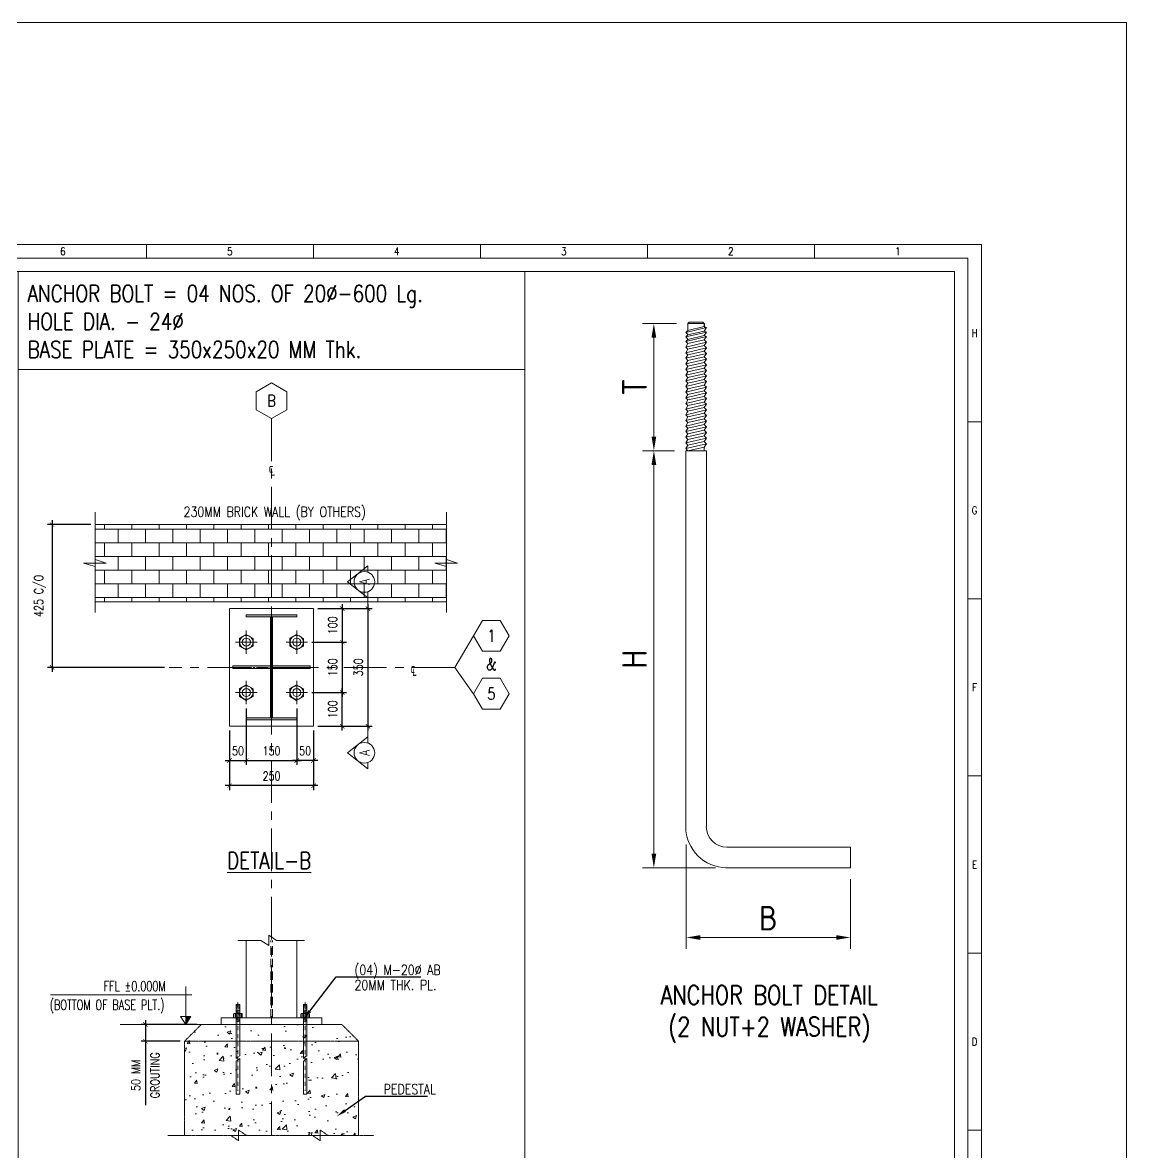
# Model space of a CAD drawing. Header units: inches. Extents: x 683042 to 921062, y -316188 to -5771.
# Drawn here: x 773559 to 776843, y -62632 to -59271 of the extents above; entities that cross this region are included whole.
import ezdxf
from ezdxf import colors
from ezdxf.entities.mleader import LeaderData, LeaderLine
from ezdxf.enums import TextEntityAlignment as Align
from ezdxf.math import Vec2, Vec3

# ---------------------------------------------------------------- set-up
doc = ezdxf.new("R2010")
doc.units = ezdxf.units.IN
doc.header["$MEASUREMENT"] = 0
for name, pattern in [('ACAD_ISO06W100', [36, 24, -3, 0, -3, 0, -3, 0, -3]), ('CENTER', [2, 1.25, -0.25, 0.25, -0.25]), ('CENTERX2', [101.6, 63.5, -12.7, 12.7, -12.7]), ('CONTINOUS', [0]), ('HIDDEN', [0.375, 0.25, -0.125])]:
    doc.linetypes.add(name, pattern=pattern)
for name, color, linetype, lineweight in [('01_SC_TEXT', 3, 'CONTINOUS', 0), ('AB', 62, 'Continuous', 0), ('BOLT', 30, 'Continuous', 0), ('HATCH.(FSH)', 250, 'Continuous', 13)]:
    doc.layers.add(name, color=color, linetype=linetype, lineweight=lineweight)
for name, color, linetype in [('3', 3, 'Continuous'), ('BG&E - DIMENSIONS', 7, 'Continuous'), ('BOLTS', 7, 'Continuous'), ('BRICK WALL-1', 8, 'Continuous'), ('CENTER LINE', 1, 'CENTERX2'), ('DETAIL-A', 41, 'Continuous'), ('TXT', 7, 'Continuous')]:
    doc.layers.add(name, color=color, linetype=linetype)
doc.styles.add('AR-ROMANS-80', font='romans.shx', dxfattribs={"width": 0.8})
doc.styles.add('ROMANS', font='romans.shx', dxfattribs={"width": 0.8})
doc.styles.get("Standard").update_dxf_attribs({"font": 'arial.ttf'})
doc.styles.add('TITLE', font='isocp.shx')
doc.dimstyles.new('Copy of DIM_MODEL', dxfattribs={"dimscale": 180, "dimtxt": 2.2, "dimasz": 1.1, "dimexe": 0.8, "dimexo": 0.8, "dimgap": 0.8, "dimtad": 1, "dimdec": 0, "dimzin": 0, "dimdsep": 46, "dimtxsty": 'TITLE', "dimcen": 1, "dimclrd": 8, "dimclre": 8, "dimclrt": 6, "dimadec": 0, "dimazin": 0, "dimtfac": 1, "dimtdec": 0, "dimtix": 1, "dimtmove": 0, "dimatfit": 0, "dimfxl": 1, "dimtolj": 1, "dimtzin": 0, "dimlwd": 5, "dimlwe": 5, "dimarcsym": 0})
doc.dimstyles.new('DET', dxfattribs={"dimscale": 13, "dimtxt": 2, "dimasz": 1, "dimexe": 1, "dimexo": 1, "dimgap": 1.2, "dimtad": 1, "dimdec": 0, "dimzin": 0, "dimdsep": 46, "dimtxsty": 'AR-ROMANS-80', "dimblk": 'ARCHTICK', "dimcen": 0.09, "dimdle": 1, "dimclrd": 6, "dimclre": 6, "dimclrt": 256, "dimadec": 0, "dimazin": 0, "dimtfac": 1, "dimtdec": 0, "dimtmove": 0, "dimatfit": 3, "dimldrblk": 'ARCHTICK', "dimfxl": 1, "dimtfill": 1, "dimtolj": 1, "dimtzin": 0, "dimlwd": -1, "dimlwe": -1, "dimarcsym": 0})

# ---------------------------------------------------------------- blocks, each defined once
blk = doc.blocks.new('A$C452708B2')
at = {"layer": 'AB', "color": 7}
for p, q in [((-231, 1712), (-231, -459)), ((231, 1712), (-231, 1712)), ((231, 1712), (231, -459)), ((231, -459), (-231, -459))]:
    blk.add_line(p, q, dxfattribs=at)
at = {"layer": 'AB'}
for p, q in [((231, 1521), (-231, 1419)), ((147, 1660), (-147, 1588)), ((-570, 0), (-570, 475)), ((-475, 570), (475, 570)), ((-380, 0), (-380, 570)), ((231, 1210), (-231, 1108)), ((231, 1056), (-231, 954)), ((231, 745), (-231, 643)), ((231, 591), (-231, 490)), ((231, 281), (-231, 179)), ((231, 127), (-231, 25)), ((147, 1349), (-147, 1277)), ((147, 884), (-147, 812)), ((147, 420), (-147, 348)), ((409, 543), (409, 0)), ((570, 475), (570, 0)), ((231, -184), (-231, -286)), ((-231, -459), (-231, -5329)), ((147, -45), (-147, -117)), ((147, -356), (-147, -428)), ((231, -459), (231, -4984)), ((-231, -5329), (-95, -5213)), ((-231, -5696), (-91, -5578)), ((-231, -5696), (-231, -10027)), ((-95, -5213), (-100, -5138)), ((-100, -5138), (-31, -5253)), ((-91, -5578), (-97, -5503)), ((-97, -5503), (-28, -5618)), ((-37, -5178), (231, -4984)), ((-31, -5253), (-37, -5178)), ((-33, -5543), (231, -5351)), ((-28, -5618), (-33, -5543)), ((231, -5351), (231, -10027)), ((-231, -10027), (231, -10027))]:
    blk.add_line(p, q, dxfattribs=at)
at = {"layer": 'AB', "color": 2, "linetype": 'CENTER', "ltscale": 3}
blk.add_line((0, -9550), (0, 2073), dxfattribs=at)
at = {"layer": 'AB'}
for centre, start, end in [((-475, 475), 90, 180), ((475, 475), 0, 90)]:
    blk.add_arc(centre, 95, start, end, dxfattribs=at)
blk = doc.blocks.new('_ArchTick')
at = {"color": 0, "linetype": 'ByBlock', "const_width": 0.15}
blk.add_lwpolyline([(-0.5, -0.5), (0.5, 0.5)], dxfattribs=at)
blk = doc.blocks.new('*D45')
at = {"color": 6, "transparency": 16777216}
for p, q in [((773924.8, -62238.1), (773924.8, -62301.1)), ((774078, -62251.1), (773911.8, -62251.1)), ((774028, -62301.1), (773911.8, -62301.1)), ((773924.8, -62301.1), (773924.8, -62490.9))]:
    blk.add_line(p, q, dxfattribs=at)
at = {"layer": 'Defpoints', "color": 0, "transparency": 16777216}
for p in [(774091, -62251.1), (773924.8, -62301.1), (774041, -62301.1)]:
    blk.add_point(p, dxfattribs=at)
at = {"color": 6, "transparency": 16777216, "xscale": 13, "yscale": 13, "zscale": 13}
for p, rotation in [((773924.8, -62251.1), 90), ((773924.8, -62301.1), 270)]:
    blk.add_blockref('_ArchTick', p, dxfattribs=dict(at, rotation=rotation))
at = {"lineweight": 5, "transparency": 16777216, "char_height": 26, "attachment_point": 5, "rotation": 90, "style": 'AR-ROMANS-80'}
for s, insert in [('\\A1;GROUTING', (773953.4, -62402.5)), ('\\A1;50 MM', (773896.2, -62402.5))]:
    blk.add_mtext(s, dxfattribs=dict(at, insert=insert))
blk = doc.blocks.new('*D38')
at = {"color": 6, "transparency": 16777216}
for p, q in [((774510.5, -61000.8), (774510.5, -61126.8)), ((774438, -61013.8), (774523.5, -61013.8)), ((774420, -61113.8), (774523.5, -61113.8))]:
    blk.add_line(p, q, dxfattribs=at)
at = {"layer": 'Defpoints', "color": 0, "transparency": 16777216}
for p in [(774425, -61013.8), (774407, -61113.8), (774510.5, -61113.8)]:
    blk.add_point(p, dxfattribs=at)
at = {"color": 6, "transparency": 16777216, "xscale": 13, "yscale": 13, "zscale": 13}
for p, rotation in [((774510.5, -61013.8), 90), ((774510.5, -61113.8), 270)]:
    blk.add_blockref('_ArchTick', p, dxfattribs=dict(at, rotation=rotation))
at = {"lineweight": 5, "transparency": 16777216, "insert": (774481.9, -61063.8), "char_height": 26, "attachment_point": 5, "rotation": 90, "style": 'AR-ROMANS-80'}
blk.add_mtext('\\A1;100', dxfattribs=at)
blk = doc.blocks.new('*D39')
at = {"color": 6, "transparency": 16777216}
for p, q in [((774510.5, -61100.8), (774510.5, -61276.8)), ((774420, -61113.8), (774523.5, -61113.8)), ((774420, -61263.8), (774523.5, -61263.8))]:
    blk.add_line(p, q, dxfattribs=at)
at = {"layer": 'Defpoints', "color": 0, "transparency": 16777216}
for p in [(774407, -61113.8), (774407, -61263.8), (774510.5, -61263.8)]:
    blk.add_point(p, dxfattribs=at)
at = {"color": 6, "transparency": 16777216, "xscale": 13, "yscale": 13, "zscale": 13}
for p, rotation in [((774510.5, -61113.8), 90), ((774510.5, -61263.8), 270)]:
    blk.add_blockref('_ArchTick', p, dxfattribs=dict(at, rotation=rotation))
at = {"lineweight": 5, "transparency": 16777216, "insert": (774481.9, -61188.8), "char_height": 26, "attachment_point": 5, "rotation": 90, "style": 'AR-ROMANS-80'}
blk.add_mtext('\\A1;150', dxfattribs=at)
blk = doc.blocks.new('*D40')
at = {"color": 6, "transparency": 16777216}
for p, q in [((774225, -61311.3), (774225, -61479)), ((774175, -61376.8), (774175, -61479)), ((774162, -61466), (774238, -61466))]:
    blk.add_line(p, q, dxfattribs=at)
at = {"layer": 'Defpoints', "color": 0, "transparency": 16777216}
for p in [(774225, -61298.3), (774175, -61363.8), (774225, -61466)]:
    blk.add_point(p, dxfattribs=at)
at = {"color": 6, "transparency": 16777216, "xscale": 13, "yscale": 13, "zscale": 13, "rotation": 180}
blk.add_blockref('_ArchTick', (774175, -61466), dxfattribs=at)
at = {"color": 6, "transparency": 16777216, "xscale": 13, "yscale": 13, "zscale": 13}
blk.add_blockref('_ArchTick', (774225, -61466), dxfattribs=at)
at = {"lineweight": 5, "transparency": 16777216, "insert": (774200, -61437.4), "char_height": 26, "attachment_point": 5, "style": 'AR-ROMANS-80'}
blk.add_mtext('\\A1;50', dxfattribs=at)
blk = doc.blocks.new('*D41')
at = {"color": 6, "transparency": 16777216}
for p, q in [((774175, -61376.8), (774175, -61553.7)), ((774425, -61376.8), (774425, -61553.7)), ((774438, -61540.7), (774162, -61540.7))]:
    blk.add_line(p, q, dxfattribs=at)
at = {"layer": 'Defpoints', "color": 0, "transparency": 16777216}
for p in [(774175, -61363.8), (774425, -61363.8), (774175, -61540.7)]:
    blk.add_point(p, dxfattribs=at)
at = {"color": 6, "transparency": 16777216, "xscale": 13, "yscale": 13, "zscale": 13, "rotation": 180}
blk.add_blockref('_ArchTick', (774175, -61540.7), dxfattribs=at)
at = {"color": 6, "transparency": 16777216, "xscale": 13, "yscale": 13, "zscale": 13}
blk.add_blockref('_ArchTick', (774425, -61540.7), dxfattribs=at)
at = {"lineweight": 5, "transparency": 16777216, "insert": (774300, -61512.1), "char_height": 26, "attachment_point": 5, "style": 'AR-ROMANS-80'}
blk.add_mtext('\\A1;250', dxfattribs=at)
blk = doc.blocks.new('*D42')
at = {"color": 6, "transparency": 16777216}
for p, q in [((774586.8, -61000.8), (774586.8, -61376.8)), ((774438, -61013.8), (774599.8, -61013.8)), ((774438, -61363.8), (774599.8, -61363.8))]:
    blk.add_line(p, q, dxfattribs=at)
at = {"layer": 'Defpoints', "color": 0, "transparency": 16777216}
for p in [(774425, -61013.8), (774425, -61363.8), (774586.8, -61363.8)]:
    blk.add_point(p, dxfattribs=at)
at = {"color": 6, "transparency": 16777216, "xscale": 13, "yscale": 13, "zscale": 13}
for p, rotation in [((774586.8, -61013.8), 90), ((774586.8, -61363.8), 270)]:
    blk.add_blockref('_ArchTick', p, dxfattribs=dict(at, rotation=rotation))
at = {"lineweight": 5, "transparency": 16777216, "insert": (774558.2, -61188.8), "char_height": 26, "attachment_point": 5, "rotation": 90, "style": 'AR-ROMANS-80'}
blk.add_mtext('\\A1;350', dxfattribs=at)
blk = doc.blocks.new('*D46')
at = {"layer": 'BG&E - DIMENSIONS', "color": 6, "transparency": 16777216}
for p, q in [((773762, -60763.8), (773633.9, -60763.8)), ((773646.9, -60750.8), (773646.9, -61201.8)), ((773982, -61188.8), (773633.9, -61188.8))]:
    blk.add_line(p, q, dxfattribs=at)
at = {"layer": 'Defpoints', "color": 0, "transparency": 16777216}
for p in [(773775, -60763.8), (773646.9, -61188.8), (773995, -61188.8)]:
    blk.add_point(p, dxfattribs=at)
at = {"layer": 'BG&E - DIMENSIONS', "color": 6, "transparency": 16777216, "xscale": 13, "yscale": 13, "zscale": 13}
for p, rotation in [((773646.9, -60763.8), 90), ((773646.9, -61188.8), 270)]:
    blk.add_blockref('_ArchTick', p, dxfattribs=dict(at, rotation=rotation))
at = {"layer": 'BG&E - DIMENSIONS', "lineweight": 5, "transparency": 16777216, "insert": (773611.5, -60976.3), "char_height": 26, "attachment_point": 5, "rotation": 90, "style": 'AR-ROMANS-80'}
blk.add_mtext('\\A1;425 C/O', dxfattribs=at)
blk = doc.blocks.new('*D43')
at = {"color": 6, "transparency": 16777216}
for p, q in [((774420, -61263.8), (774523.5, -61263.8)), ((774510.5, -61376.8), (774510.5, -61250.8)), ((774438, -61363.8), (774523.5, -61363.8))]:
    blk.add_line(p, q, dxfattribs=at)
at = {"layer": 'Defpoints', "color": 0, "transparency": 16777216}
for p in [(774407, -61263.8), (774510.5, -61263.8), (774425, -61363.8)]:
    blk.add_point(p, dxfattribs=at)
at = {"color": 6, "transparency": 16777216, "xscale": 13, "yscale": 13, "zscale": 13}
for p, rotation in [((774510.5, -61263.8), 90), ((774510.5, -61363.8), 270)]:
    blk.add_blockref('_ArchTick', p, dxfattribs=dict(at, rotation=rotation))
at = {"lineweight": 5, "transparency": 16777216, "insert": (774481.9, -61313.8), "char_height": 26, "attachment_point": 5, "rotation": 90, "style": 'AR-ROMANS-80'}
blk.add_mtext('\\A1;100', dxfattribs=at)
blk = doc.blocks.new('A$C12C407A3')
at = {"color": 3, "lineweight": 5}
blk.add_line((475, 105), (1042, 105), dxfattribs=at)
blk.add_lwpolyline([(-288, 105), (-474, 105), (0, -507), (475, 105), (288, 105)], dxfattribs=at)
blk.add_circle((0, 0), 307, dxfattribs=at)
blk = doc.blocks.new('*D44')
at = {"color": 6, "transparency": 16777216}
for p, q in [((774375, -61311.3), (774375, -61479)), ((774425, -61376.8), (774425, -61479)), ((774438, -61466), (774362, -61466))]:
    blk.add_line(p, q, dxfattribs=at)
at = {"layer": 'Defpoints', "color": 0, "transparency": 16777216}
for p in [(774375, -61298.3), (774425, -61363.8), (774375, -61466)]:
    blk.add_point(p, dxfattribs=at)
at = {"color": 6, "transparency": 16777216, "xscale": 13, "yscale": 13, "zscale": 13, "rotation": 180}
blk.add_blockref('_ArchTick', (774375, -61466), dxfattribs=at)
at = {"color": 6, "transparency": 16777216, "xscale": 13, "yscale": 13, "zscale": 13}
blk.add_blockref('_ArchTick', (774425, -61466), dxfattribs=at)
at = {"lineweight": 5, "transparency": 16777216, "insert": (774400, -61437.4), "char_height": 26, "attachment_point": 5, "style": 'AR-ROMANS-80'}
blk.add_mtext('\\A1;50', dxfattribs=at)
blk = doc.blocks.new('*D47')
at = {"color": 6, "transparency": 16777216}
for p, q in [((774225, -61311.3), (774225, -61479)), ((774375, -61311.3), (774375, -61479)), ((774212, -61466), (774388, -61466))]:
    blk.add_line(p, q, dxfattribs=at)
at = {"layer": 'Defpoints', "color": 0, "transparency": 16777216}
for p in [(774225, -61298.3), (774375, -61298.3), (774375, -61466)]:
    blk.add_point(p, dxfattribs=at)
at = {"color": 6, "transparency": 16777216, "xscale": 13, "yscale": 13, "zscale": 13, "rotation": 180}
blk.add_blockref('_ArchTick', (774225, -61466), dxfattribs=at)
at = {"color": 6, "transparency": 16777216, "xscale": 13, "yscale": 13, "zscale": 13}
blk.add_blockref('_ArchTick', (774375, -61466), dxfattribs=at)
at = {"lineweight": 5, "transparency": 16777216, "insert": (774300, -61437.4), "char_height": 26, "attachment_point": 5, "style": 'AR-ROMANS-80'}
blk.add_mtext('\\A1;150', dxfattribs=at)
blk = doc.blocks.new('A$C168B1277')
at = {"lineweight": 5}
h = blk.add_hatch(color=3, dxfattribs=at)
h.dxf.hatch_style = 1
h.paths.add_polyline_path([(50, 331.1), (200, 331.1), (200, 325.1), (50, 325.1)])
h = blk.add_hatch(color=3, dxfattribs=at)
h.dxf.hatch_style = 1
h.paths.add_polyline_path([(128, 25.1), (128, 325.1), (122, 325.1), (122, 25.1)])
h = blk.add_hatch(color=3, dxfattribs=at)
h.dxf.hatch_style = 1
h.paths.add_polyline_path([(50, 19.1), (200, 19.1), (200, 25.1), (50, 25.1)])
at = {"layer": 'DETAIL-A', "lineweight": 5}
h = blk.add_hatch(color=256, dxfattribs=at)
h.dxf.hatch_style = 1
h.paths.add_polyline_path([(122, 171.1), (10, 171.1), (10, 179.1), (122, 179.1)])
h = blk.add_hatch(color=256, dxfattribs=at)
h.dxf.hatch_style = 1
h.paths.add_polyline_path([(128, 171.1), (240, 171.1), (240, 179.1), (128, 179.1)])
at = {"linetype": 'CENTER', "lineweight": 5}
blk.add_line((125, 0), (125, 350), dxfattribs=at)
at = {"lineweight": 5}
for points in [[(10, 171.1), (122, 171.1), (122, 179.1), (10, 179.1)], [(240, 171.1), (128, 171.1), (128, 179.1), (240, 179.1)]]:
    blk.add_lwpolyline(points, close=True, dxfattribs=at)
at = {"layer": 'DETAIL-A', "linetype": 'CENTER', "lineweight": 5, "ltscale": 20}
for p, q in [((125, 350), (125, 0.1)), ((0, 175), (250, 175))]:
    blk.add_line(p, q, dxfattribs=at)
at = {"layer": 'DETAIL-A', "lineweight": 5}
for p, q in [((50, 215.5), (50, 284.5)), ((200, 215.5), (200, 284.5)), ((81.9, 250), (18.1, 250)), ((231.9, 250), (168.1, 250)), ((50, 65.5), (50, 134.5)), ((200, 65.5), (200, 134.5)), ((81.9, 100), (18.1, 100)), ((231.9, 100), (168.1, 100))]:
    blk.add_line(p, q, dxfattribs=at)
at = {"layer": 'DETAIL-A', "color": 1, "lineweight": 5}
blk.add_lwpolyline([(250, 0), (250, 350), (0, 350), (0, 0)], close=True, dxfattribs=at)
at = {"layer": 'DETAIL-A', "color": 3, "lineweight": 5}
for points in [[(50, 331.1), (200, 331.1), (200, 325.1), (50, 325.1)], [(128, 25.1), (128, 325.1), (122, 325.1), (122, 25.1)], [(50, 19.1), (200, 19.1), (200, 25.1), (50, 25.1)]]:
    blk.add_lwpolyline(points, close=True, dxfattribs=at)
at = {"layer": 'DETAIL-A', "lineweight": 5}
for points in [[(29.9, 262), (49.6, 273), (70, 260.8), (70, 238.1), (49.6, 226.7), (29.9, 238.5)], [(179.9, 262), (199.6, 273), (220, 260.8), (220, 238.1), (199.6, 226.7), (179.9, 238.5)], [(29.9, 112), (49.6, 123), (70, 110.8), (70, 88.1), (49.6, 76.7), (29.9, 88.5)], [(179.9, 112), (199.6, 123), (220, 110.8), (220, 88.1), (199.6, 76.7), (179.9, 88.5)]]:
    blk.add_lwpolyline(points, close=True, dxfattribs=at)
for centre, radius in [((50, 250), 20), ((200, 250), 20), ((50, 250), 12), ((200, 250), 12), ((50, 100), 20), ((50, 100), 12), ((200, 100), 20), ((200, 100), 12)]:
    blk.add_circle(centre, radius, dxfattribs=at)
blk = doc.blocks.new('A$C75FF52D8')
at = {"color": 251, "lineweight": 13}
for p, q in [((346.5, 416), (346.5, 420)), ((396, 416), (396, 420)), ((445.5, 416), (445.5, 420)), ((495, 416), (495, 420)), ((544.5, 416), (544.5, 420)), ((590, 367.5), (594, 367.5)), ((590, 315), (594, 315)), ((590, 262.5), (594, 262.5)), ((590, 210), (594, 210)), ((590, 157.5), (594, 157.5))]:
    blk.add_line(p, q, dxfattribs=at)
for points in [[(594, 420), (594, 0), (0, 0), (0, 420)], [(590, 416), (590, 4), (4, 4), (4, 416)], [(586, 412), (586, 8), (8, 8), (8, 412)]]:
    blk.add_lwpolyline(points, close=True, dxfattribs=at)
at = {"color": 251, "lineweight": 13, "char_height": 2.3, "attachment_point": 5, "style": 'ROMANS'}
for s, insert in [('\\A1;6', (321.75, 418)), ('\\A1;5', (371.25, 418)), ('\\A1;4', (420.75, 418)), ('\\A1;3', (470.25, 418)), ('\\A1;2', (519.75, 418)), ('\\A1;1', (569.25, 418)), ('\\A1;H', (592, 393.75)), ('\\A1;G', (592, 341.25)), ('\\A1;F', (592, 288.75)), ('\\A1;E', (592, 236.25)), ('\\A1;D', (592, 183.75))]:
    blk.add_mtext(s, dxfattribs=dict(at, insert=insert))
at = {"color": 23, "flags": 8}
for tag, p in [('REV6', (297.92, 54.53)), ('DATE6', (312.39, 54.53)), ('H6', (327.28, 54.53)), ('REV5', (297.92, 47.58)), ('DATE5', (312.39, 47.58)), ('H5', (327.28, 47.58)), ('REV4', (297.92, 40.64)), ('DATE4', (312.39, 40.64)), ('H4', (327.28, 40.64)), ('REV3', (297.92, 33.69)), ('DATE3', (312.39, 33.69)), ('H3', (327.28, 33.69)), ('REV2', (297.92, 26.75)), ('DATE2', (312.39, 26.75)), ('H2', (327.28, 26.75)), ('REV1', (297.92, 19.81)), ('DATE1', (312.39, 19.81)), ('H1', (327.28, 19.81))]:
    blk.add_attdef(tag, text='', height=2.5, dxfattribs=at).set_placement(p, align=Align.MIDDLE_CENTER)
for tag, p in [('CUSTOMER', (430.6, 53)), ('PROJECT', (430.6, 43)), ('DESIGN', (502.96, 43)), ('DRAWN', (524.15, 43)), ('CHECK', (545.34, 43)), ('APPROVED', (566.53, 43)), ('LOCATION', (430.6, 33)), ('DATE', (515.91, 33)), ('SCALE', (559.73, 33)), ('TITLE', (489.86, 23)), ('JOBNO.:', (489.86, 13)), ('DWG.NO.:', (543.31, 10.5)), ('REVISION', (560.99, 10.5)), ('SHEET', (576.22, 10.5))]:
    blk.add_attdef(tag, text='', height=2.5, dxfattribs=at).set_placement(p, align=Align.MIDDLE_LEFT)
blk = doc.blocks.new('*D7')
at = {"color": 252, "linetype": 'Continuous', "lineweight": 5, "transparency": 16777216}
for p, q in [((4093922, -57703), (4093488, -57703)), ((4093632, -59150), (4093632, -57883)), ((4093896, -59330), (4093488, -59330))]:
    blk.add_line(p, q, dxfattribs=at)
at = {"color": 252, "linetype": 'Continuous', "lineweight": -3, "transparency": 16777216}
for points in [[(4093602, -57883), (4093662, -57883), (4093632, -57703)], [(4093602, -59150), (4093662, -59150), (4093632, -59330)]]:
    blk.add_solid(points, dxfattribs=at)
at = {"layer": 'Defpoints', "color": 0, "linetype": 'Continuous', "lineweight": -3, "transparency": 16777216}
for p in [(4093632, -57703), (4094066, -57703), (4094040, -59330)]:
    blk.add_point(p, dxfattribs=at)
at = {"color": 7, "linetype": 'Continuous', "lineweight": 5, "transparency": 16777216, "insert": (4093384, -58516), "char_height": 315, "attachment_point": 5, "rotation": 90, "style": 'TITLE'}
blk.add_mtext('\\A1;T', dxfattribs=at)
blk = doc.blocks.new('*D8')
at = {"color": 252, "linetype": 'Continuous', "lineweight": 5, "transparency": 16777216}
for p, q in [((4093896, -59330), (4093488, -59330)), ((4093632, -64482), (4093632, -59510)), ((4094422, -64662), (4093488, -64662))]:
    blk.add_line(p, q, dxfattribs=at)
at = {"color": 252, "linetype": 'Continuous', "lineweight": -3, "transparency": 16777216}
for points in [[(4093602, -59510), (4093662, -59510), (4093632, -59330)], [(4093602, -64482), (4093662, -64482), (4093632, -64662)]]:
    blk.add_solid(points, dxfattribs=at)
at = {"layer": 'Defpoints', "color": 0, "linetype": 'Continuous', "lineweight": -3, "transparency": 16777216}
for p in [(4093632, -59330), (4094040, -59330), (4094566, -64662)]:
    blk.add_point(p, dxfattribs=at)
at = {"color": 7, "linetype": 'Continuous', "lineweight": 5, "transparency": 16777216, "insert": (4093384, -61996), "char_height": 315, "attachment_point": 5, "rotation": 90, "style": 'TITLE'}
blk.add_mtext('\\A1;H', dxfattribs=at)
blk = doc.blocks.new('*D9')
at = {"color": 252, "linetype": 'Continuous', "lineweight": 5, "transparency": 16777216}
for p, q in [((4094046, -64363), (4094046, -65697)), ((4096145, -64806), (4096145, -65697)), ((4094226, -65553), (4095965, -65553))]:
    blk.add_line(p, q, dxfattribs=at)
at = {"color": 252, "linetype": 'Continuous', "lineweight": -3, "transparency": 16777216}
for points in [[(4094226, -65523), (4094226, -65583), (4094046, -65553)], [(4095965, -65523), (4095965, -65583), (4096145, -65553)]]:
    blk.add_solid(points, dxfattribs=at)
at = {"layer": 'Defpoints', "color": 0, "linetype": 'Continuous', "lineweight": -3, "transparency": 16777216}
for p in [(4094046, -64219), (4096145, -64662), (4096145, -65553)]:
    blk.add_point(p, dxfattribs=at)
at = {"color": 7, "linetype": 'Continuous', "lineweight": 5, "transparency": 16777216, "insert": (4095095, -65306), "char_height": 315, "attachment_point": 5, "style": 'TITLE'}
blk.add_mtext('\\A1;B', dxfattribs=at)
blk = doc.blocks.new('A$C21D91292')
at = {"color": 7, "lineweight": 5}
for p, q in [((-363.6, -1968.2), (-1942.2, -1968.2)), ((-363.6, -2231.3), (-1954.1, -2231.3))]:
    blk.add_line(p, q, dxfattribs=at)
for radius in [526.5, 263.3]:
    blk.add_arc((-1942.2, -1704.9), radius, 180, 270, dxfattribs=at)
at = {"layer": 'BRICK WALL-1', "linetype": 'Continuous', "lineweight": 5}
for p, q in [((-2468.5, 4613.2), (-2205.4, 4675.9)), ((-2442.2, 4638.6), (-2468.5, 4613.2)), ((-2442.2, 4638.6), (-2231.7, 4688.8)), ((-2442.2, 4581.3), (-2231.7, 4631.5)), ((-2231.7, 4688.8), (-2205.4, 4675.9)), ((-2205.4, 4675.9), (-2231.7, 4631.5)), ((-2231.7, 4631.5), (-2205.4, 4618.7)), ((-2468.5, 4556), (-2205.4, 4618.7)), ((-2442.2, 4585.5), (-2468.5, 4613.2)), ((-2442.2, 4581.3), (-2468.5, 4556)), ((-2468.5, 4498.7), (-2205.4, 4561.4)), ((-2442.2, 4528.2), (-2468.5, 4556)), ((-2442.2, 4524.1), (-2468.5, 4498.7)), ((-2442.2, 4471), (-2468.5, 4498.7)), ((-2468.5, 4426.6), (-2205.4, 4489.3)), ((-2442.2, 4524.1), (-2231.7, 4574.2)), ((-2442.2, 4471), (-2231.7, 4517)), ((-2205.4, 4618.7), (-2231.7, 4574.2)), ((-2231.7, 4574.2), (-2205.4, 4561.4)), ((-2205.4, 4561.4), (-2231.7, 4517)), ((-2231.7, 4517), (-2205.4, 4489.3)), ((-2205.4, 4489.3), (-2231.7, 4444.9)), ((-2468.5, 4426.6), (-2442.2, 4471)), ((-2442.2, 4398.9), (-2468.5, 4426.6)), ((-2468.5, 4354.4), (-2205.4, 4417.2)), ((-2468.5, 4354.4), (-2442.2, 4398.9)), ((-2442.2, 4326.7), (-2468.5, 4354.4)), ((-2468.5, 4282.3), (-2205.4, 4345)), ((-2442.2, 4398.9), (-2231.7, 4444.9)), ((-2442.2, 4326.7), (-2231.7, 4372.7)), ((-2231.7, 4444.9), (-2205.4, 4417.2)), ((-2205.4, 4417.2), (-2231.7, 4372.7)), ((-2231.7, 4372.7), (-2205.4, 4345)), ((-2205.4, 4345), (-2231.7, 4300.6)), ((-2468.5, 4282.3), (-2442.2, 4326.7)), ((-2442.2, 4254.6), (-2468.5, 4282.3)), ((-2468.5, 4210.2), (-2205.4, 4272.9)), ((-2468.5, 4210.2), (-2442.2, 4254.6)), ((-2442.2, 4182.5), (-2468.5, 4210.2)), ((-2468.5, 4138), (-2205.4, 4200.8)), ((-2442.2, 4254.6), (-2231.7, 4300.6)), ((-2442.2, 4182.5), (-2231.7, 4228.5)), ((-2231.7, 4300.6), (-2205.4, 4272.9)), ((-2205.4, 4272.9), (-2231.7, 4228.5)), ((-2231.7, 4228.5), (-2205.4, 4200.8)), ((-2205.4, 4200.8), (-2231.7, 4156.3)), ((-2468.5, 4138), (-2442.2, 4182.5)), ((-2442.2, 4110.3), (-2468.5, 4138)), ((-2468.5, 4065.9), (-2205.4, 4128.6)), ((-2468.5, 4065.9), (-2442.2, 4110.3)), ((-2442.2, 4038.2), (-2468.5, 4065.9)), ((-2468.5, 3993.8), (-2205.4, 4056.5)), ((-2442.2, 4110.3), (-2231.7, 4156.3)), ((-2442.2, 4038.2), (-2231.7, 4084.2)), ((-2231.7, 4156.3), (-2205.4, 4128.6)), ((-2205.4, 4128.6), (-2231.7, 4084.2)), ((-2231.7, 4084.2), (-2205.4, 4056.5)), ((-2205.4, 4056.5), (-2231.7, 4012.1)), ((-2468.5, 3993.8), (-2442.2, 4038.2)), ((-2442.2, 3966.1), (-2468.5, 3993.8)), ((-2468.5, 3921.6), (-2205.4, 3984.4)), ((-2468.5, 3921.6), (-2442.2, 3966.1)), ((-2442.2, 3893.9), (-2468.5, 3921.6)), ((-2468.5, 3849.5), (-2205.4, 3912.2)), ((-2442.2, 3966.1), (-2231.7, 4012.1)), ((-2442.2, 3893.9), (-2231.7, 3939.9)), ((-2231.7, 4012.1), (-2205.4, 3984.4)), ((-2205.4, 3984.4), (-2231.7, 3939.9)), ((-2231.7, 3939.9), (-2205.4, 3912.2)), ((-2205.4, 3912.2), (-2231.7, 3867.8)), ((-2468.5, 3849.5), (-2442.2, 3893.9)), ((-2442.2, 3821.8), (-2468.5, 3849.5)), ((-2468.5, 3777.4), (-2205.4, 3840.1)), ((-2468.5, 3777.4), (-2442.2, 3821.8)), ((-2442.2, 3749.7), (-2468.5, 3777.4)), ((-2468.5, 3705.2), (-2205.4, 3768)), ((-2442.2, 3821.8), (-2231.7, 3867.8)), ((-2442.2, 3749.7), (-2231.7, 3795.7)), ((-2231.7, 3867.8), (-2205.4, 3840.1)), ((-2205.4, 3840.1), (-2231.7, 3795.7)), ((-2231.7, 3795.7), (-2205.4, 3768)), ((-2205.4, 3768), (-2231.7, 3723.5)), ((-2468.5, 3705.2), (-2442.2, 3749.7)), ((-2442.2, 3677.5), (-2468.5, 3705.2)), ((-2468.5, 3633.1), (-2205.4, 3695.8)), ((-2468.5, 3633.1), (-2442.2, 3677.5)), ((-2442.2, 3605.4), (-2468.5, 3633.1)), ((-2442.2, 3677.5), (-2231.7, 3723.5)), ((-2442.2, 3605.4), (-2231.7, 3651.4)), ((-2358.3, 3587.3), (-2205.4, 3623.7)), ((-2231.7, 3723.5), (-2205.4, 3695.8)), ((-2205.4, 3695.8), (-2231.7, 3651.4)), ((-2231.7, 3651.4), (-2205.4, 3623.7)), ((-2205.4, 3623.7), (-2231.7, 3579.3)), ((-2468.5, 3561), (-2358.3, 3587.3)), ((-2468.5, 3561), (-2453, 3587.3)), ((-2442.2, 3533.3), (-2468.5, 3561)), ((-2468.5, 3488.8), (-2205.4, 3551.6)), ((-2468.5, 3488.8), (-2442.2, 3533.3)), ((-2442.2, 3461.1), (-2468.5, 3488.8)), ((-2468.5, 3416.7), (-2205.4, 3479.4)), ((-2453, 3587.3), (-2442.2, 3605.4)), ((-2442.2, 3533.3), (-2231.7, 3579.3)), ((-2442.2, 3461.1), (-2231.7, 3507.1)), ((-2231.7, 3579.3), (-2205.4, 3551.6)), ((-2205.4, 3551.6), (-2231.7, 3507.1)), ((-2231.7, 3507.1), (-2205.4, 3479.4)), ((-2205.4, 3479.4), (-2231.7, 3435)), ((-2468.5, 3416.7), (-2442.2, 3461.1)), ((-2442.2, 3389), (-2468.5, 3416.7)), ((-2468.5, 3344.6), (-2205.4, 3407.3)), ((-2468.5, 3344.6), (-2442.2, 3389)), ((-2442.2, 3316.9), (-2468.5, 3344.6)), ((-2468.5, 3272.5), (-2205.4, 3335.2)), ((-2442.2, 3389), (-2231.7, 3435)), ((-2442.2, 3316.9), (-2231.7, 3362.9)), ((-2231.7, 3435), (-2205.4, 3407.3)), ((-2205.4, 3407.3), (-2231.7, 3362.9)), ((-2231.7, 3362.9), (-2205.4, 3335.2)), ((-2205.4, 3335.2), (-2231.7, 3290.8)), ((-2468.5, 3272.5), (-2442.2, 3316.9)), ((-2442.2, 3244.8), (-2468.5, 3272.5)), ((-2468.5, 3200.3), (-2205.4, 3263)), ((-2468.5, 3200.3), (-2442.2, 3244.8)), ((-2442.2, 3172.6), (-2468.5, 3200.3)), ((-2468.5, 3128.2), (-2205.4, 3190.9)), ((-2442.2, 3244.8), (-2231.7, 3290.8)), ((-2442.2, 3172.6), (-2231.7, 3218.6)), ((-2231.7, 3290.8), (-2205.4, 3263)), ((-2205.4, 3263), (-2231.7, 3218.6)), ((-2231.7, 3218.6), (-2205.4, 3190.9)), ((-2205.4, 3190.9), (-2231.7, 3146.5)), ((-2468.5, 3128.2), (-2442.2, 3172.6)), ((-2442.2, 3100.5), (-2468.5, 3128.2)), ((-2442.2, 3100.5), (-2231.7, 3146.5)), ((-2231.7, 3146.5), (-2231.7, 3100.5))]:
    blk.add_line(p, q, dxfattribs=at)
at = {"layer": 'BRICK WALL-1', "color": 7, "lineweight": 5}
for p, q in [((-2424.7, 4745), (-2442.2, 4727.4)), ((-2231.7, 4727.4), (-2442.2, 4727.4)), ((-2442.2, 4638.6), (-2442.2, 4727.4)), ((-2249.3, 4745), (-2424.7, 4745)), ((-2249.3, 4745), (-2231.7, 4727.4)), ((-2231.7, 4688.8), (-2231.7, 4727.4)), ((-2468.5, 3100.5), (-2468.5, -1716.9)), ((-2468.5, 3100.5), (-2205.4, 3100.5)), ((-2468.5, 3100.5), (-2205.4, 3100.5)), ((-2205.4, 3100.5), (-2205.4, -1704.9)), ((-363.6, -1968.2), (-363.6, -2231.3))]:
    blk.add_line(p, q, dxfattribs=at)
at = {"layer": 'BRICK WALL-1', "lineweight": 5}
for p, q in [((-2442.2, 4727.4), (-2230.2, 4727.4)), ((-2230.2, 4727.4), (-2230.2, 4670))]:
    blk.add_line(p, q, dxfattribs=at)
at = {"lineweight": 5, "insert": (-1401, -4101.2), "char_height": 243.349, "width": 3279.362, "attachment_point": 5, "style": 'ROMANS'}
blk.add_mtext('\\pxqc;ANCHOR BOLT DETAIL\\P(2 NUT+2 WASHER)', dxfattribs=at)
at = {"linetype": 'Continuous', "lineweight": 5}
for base, p1, p2, text, picture, middle in [((-2876.3, 4727.4), (-2468.5, 3100.5), (-2442.2, 4727.4), 'T', '*D7', (-3123.8, 3914)), ((-2876.3, 3100.5), (-1942.2, -2231.4), (-2468.5, 3100.5), 'H', '*D8', (-3123.8, 434.5))]:
    dim = blk.add_linear_dim(base=base, p1=p1, p2=p2, angle=90, text=text, dimstyle='Copy of DIM_MODEL', override={"dimtxt": 1.75, "dimasz": 1, "dimgap": 0.5, "dimlfac": 0.1, "dimclrd": 252, "dimclre": 252, "dimclrt": 7, "dimtmove": 1}, dxfattribs=at)
    dim.commit()
    dim.dimension.update_dxf_attribs({"geometry": picture, "text_midpoint": middle, "insert": (-4096508.1, 62430.3)})
dim = blk.add_linear_dim(base=(-363.6, -3123.2), p1=(-2462, -1788.7), p2=(-363.6, -2231.3), text='B', dimstyle='Copy of DIM_MODEL', override={"dimtxt": 1.75, "dimasz": 1, "dimgap": 0.5, "dimlfac": 0.1, "dimclrd": 252, "dimclre": 252, "dimclrt": 7, "dimtmove": 1}, dxfattribs=at)
dim.commit()
dim.dimension.update_dxf_attribs({"geometry": '*D9', "text_midpoint": (-1412.8, -2875.7), "insert": (-4096508.1, 62430.3)})

msp = doc.modelspace()

# ---------------------------------------------------------------- hatches: boundary and pattern name
at = {"lineweight": 5}
h = msp.add_hatch(dxfattribs=at)
h.set_pattern_fill('AR-B816', color=251, scale=0.2)
h.set_pattern_definition([(360, (438848.127, -87437.6), (1e-14, 40.64), []), (90, (438848.127, -87437.6), (-40.64, 40.64), [40.64, -40.64])])
h.paths.add_polyline_path([(774820.411, -60993.788), (773775.009, -60993.788), (773775.009, -60763.788), (774820.411, -60763.788)])
at = {"layer": 'HATCH.(FSH)', "linetype": 'ACAD_ISO06W100', "lineweight": 5, "ltscale": 0.025}
h = msp.add_hatch(dxfattribs=at)
h.set_pattern_fill('AR-CONC', color=8, scale=0.61665, style=0)
h.set_pattern_definition([(50, (438866.36, -88390.32), (112.344105, -9.82883), [11.747175, -129.218925]), (355, (438866.36, -88390.32), (-21.732842, 117.81513), [9.39774, -103.3755]), (100.451445, (438875.72, -88391.14), (90.611262, 107.986293), [9.983563, -109.81928]), (46.1842, (438866.36, -88358.99), (167.160784, -25.925385), [17.62076, -193.82839]), (96.63556, (438880.29, -88361.15), (146.39517, 152.57522), [14.97535, -164.72907]), (351.18415, (438866.36, -88358.99), (146.39517, 152.57522), [14.09659, -155.062545]), (21, (438882.02, -88366.82), (93.492955, -63.061794), [11.747175, -129.218925]), (326, (438882.02, -88366.82), (38.110197, 113.579437), [9.39774, -103.37514]), (71.451445, (438889.81, -88372.08), (131.60315, 50.517643), [9.983563, -109.81909]), (37.5, (438866.356, -88390.316), (1.904586, 52.1408316), [0, -102.122108, 0, -104.94143, 0, -103.766713]), (7.5, (438866.356, -88390.316), (41.204319, 61.776312), [0, -59.832278, 0, -99.772673, 0, -39.548823]), (327.5, (438831.427, -88390.316), (83.6118874, -3.5326277), [0, -39.15725, 0, -122.17062, 0, -162.111016]), (317.5, (438815.764, -88390.32), (91.343802, 15.679236), [0, -50.904425, 0, -81.133822, 0, -115.122315])])
h.paths.add_polyline_path([(774300.009, -62301.12), (774040.998, -62301.12), (774040.998, -62581.227), (774201.975, -62581.227), (774201.975, -62565.482), (774225.284, -62581.227), (774300.009, -62581.227)])
h.paths.add_polyline_path([(774559.02, -62301.12), (774300.009, -62301.12), (774300.009, -62581.227), (774444.955, -62581.227), (774444.955, -62565.482), (774468.263, -62581.227), (774559.02, -62581.227)])
h.paths.add_polyline_path([(774150.009, -62251.12), (774090.998, -62251.12), (774040.998, -62301.12), (774300.009, -62301.12), (774300.009, -62251.12)])
h.paths.add_polyline_path([(774300.009, -62251.12), (774300.009, -62301.12), (774559.02, -62301.12), (774509.02, -62251.12)])

# ---------------------------------------------------------------- linework, layer by layer
at = {"color": 6, "lineweight": 5}
msp.add_line((773546.06, -60302.251), (775054.06, -60302.251), dxfattribs=at)
at = {"color": 3, "lineweight": 5}
for p, q in [((774268.153, -62000.882), (774200.146, -62000.882)), ((774225.009, -62231.12), (774225.009, -62000.882)), ((774291.461, -62016.626), (774268.153, -62000.882)), ((774291.461, -62016.626), (774291.461, -61985.137)), ((774291.461, -61985.137), (774314.769, -62000.882)), ((774398.536, -62000.882), (774314.769, -62000.882)), ((774375.009, -62231.12), (774375.009, -62000.882))]:
    msp.add_line(p, q, dxfattribs=at)
at = {"color": 3, "linetype": 'HIDDEN', "lineweight": 5, "ltscale": 100}
for p, q in [((774297.509, -62231.12), (774297.509, -62000.882)), ((774302.509, -62231.12), (774302.509, -62000.882))]:
    msp.add_line(p, q, dxfattribs=at)
at = {"color": 230, "lineweight": 5}
for p, q in [((774044.551, -62251.12), (774044.551, -62137.861)), ((774044.551, -62137.861), (774044.551, -62163.153)), ((774063.139, -62163.153), (773642.752, -62163.153)), ((774044.551, -62163.153), (774063.139, -62163.153)), ((774029.479, -62227.17), (774044.551, -62251.12)), ((774059.622, -62227.17), (774029.479, -62227.17)), ((774029.479, -62227.17), (774044.551, -62251.12)), ((774044.551, -62251.12), (774059.622, -62227.17))]:
    msp.add_line(p, q, dxfattribs=at)
at = {"color": 5, "lineweight": 5}
msp.add_lwpolyline([(713537.982, -59270.73), (776843.292, -59270.73), (776843.292, -100442.191), (713537.982, -100442.191)], close=True, dxfattribs=at)
at = {"color": 6, "lineweight": 5}
for points in [[(773546.06, -60011.449), (775054.06, -60011.449), (775054.06, -62798.161), (773546.06, -62798.161)], [(774300.009, -60342.668), (774254.059, -60369.197), (774254.059, -60422.255), (774300.009, -60448.785), (774345.959, -60422.255), (774345.959, -60369.197)], [(775007.083, -61094.909), (774980.553, -61048.959), (774927.495, -61048.959), (774900.966, -61094.909), (774927.495, -61140.859), (774980.553, -61140.859)], [(775007.083, -61267.312), (774980.553, -61221.362), (774927.495, -61221.362), (774900.966, -61267.312), (774927.495, -61313.262), (774980.553, -61313.262)]]:
    msp.add_lwpolyline(points, close=True, dxfattribs=at)
at = {"color": 251, "lineweight": 5, "true_color": 0x636466}
for points in [[(773775.009, -60727.288), (773775.009, -60867.788), (773808.009, -60878.788), (773740.509, -60878.788), (773775.009, -60888.788), (773775.009, -61025.934)], [(774820.411, -60727.288), (774820.411, -60867.788), (774853.411, -60878.788), (774785.911, -60878.788), (774820.411, -60888.788), (774820.411, -61025.934)]]:
    msp.add_lwpolyline(points, dxfattribs=at)
msp.add_lwpolyline([(774820.411, -60993.788), (773775.009, -60993.788), (773775.009, -60763.788), (774820.411, -60763.788)], close=True, dxfattribs=at)
at = {"color": 6, "lineweight": 5}
for points in [[(774900.966, -61094.909), (774845.651, -61188.788)], [(774845.651, -61188.788), (774900.344, -61266.953)]]:
    msp.add_lwpolyline(points, dxfattribs=at)
at = {"color": 3, "lineweight": 5}
msp.add_lwpolyline([(774150.009, -62231.12), (774450.009, -62231.12), (774450.009, -62251.12), (774150.009, -62251.12)], close=True, dxfattribs=at)
at = {"layer": 'BOLTS', "lineweight": 5}
msp.add_line((774150.009, -62251.12), (773849.886, -62251.12), dxfattribs=at)
at = {"layer": 'CENTER LINE', "lineweight": 5, "ltscale": 2}
for p, q in [((774300.009, -60448.785), (774300.009, -62581.227)), ((774845.651, -61188.788), (773995.031, -61188.788))]:
    msp.add_line(p, q, dxfattribs=at)
at = {"layer": 'HATCH.(FSH)', "color": 8, "linetype": 'ACAD_ISO06W100', "lineweight": 5, "ltscale": 0.025}
for p, q in [((774090.998, -62251.12), (774040.998, -62301.12)), ((774090.998, -62251.12), (774509.02, -62251.12)), ((774509.02, -62251.12), (774559.02, -62301.12)), ((774040.998, -62581.227), (774040.998, -62301.12)), ((774559.02, -62301.12), (774040.998, -62301.12)), ((774559.02, -62301.12), (774559.02, -62581.227)), ((774604.687, -62581.227), (773991.106, -62581.227)), ((774201.975, -62596.971), (774178.667, -62581.227)), ((774201.975, -62596.971), (774201.975, -62565.482)), ((774201.975, -62565.482), (774225.284, -62581.227)), ((774444.955, -62596.971), (774421.647, -62581.227)), ((774444.955, -62596.971), (774444.955, -62565.482)), ((774444.955, -62565.482), (774468.263, -62581.227))]:
    msp.add_line(p, q, dxfattribs=at)
at = {"layer": 'TXT', "color": 230, "lineweight": 5}
msp.add_solid([(774044.551, -62251.12), (774059.622, -62227.17), (774044.551, -62227.17)], dxfattribs=at)

# ---------------------------------------------------------------- block references
at = {"color": 31, "lineweight": 5, "true_color": 0xfecc66, "xscale": 10.03697449145293, "yscale": 10.03697449145293, "zscale": 10.03697449145293}
msp.add_blockref('A$C75FF52D8', (770449.762, -64146.682), dxfattribs=at)
at = {"lineweight": 5, "xscale": 0.23267578125, "yscale": 0.23267578125, "zscale": 0.23267578125}
msp.add_blockref('A$C21D91292', (776106.696, -61265.838), dxfattribs=at)
at = {"color": 7, "linetype": 'CONTINOUS', "lineweight": 5, "yscale": 0.0999999999999999, "zscale": 0.0999999999999999, "rotation": 270}
for p, xscale in [((774576.303, -60934.557), 0.0999999999999999), ((774576.303, -61443.02), -0.0999999999999999)]:
    msp.add_blockref('A$C12C407A3', p, dxfattribs=dict(at, xscale=xscale))
at = {"lineweight": 5}
msp.add_blockref('A$C168B1277', (774175.009, -61363.788), dxfattribs=at)
at = {"layer": 'BOLT', "lineweight": 5, "xscale": 0.0227201755289429, "yscale": 0.0227201755289429, "zscale": 0.0227201755289429}
for p in [(774200.009, -62231.12), (774400.009, -62231.12)]:
    msp.add_blockref('A$C452708B2', p, dxfattribs=at)

# ---------------------------------------------------------------- texts
at = {"lineweight": 5, "style": 'AR-ROMANS-80', "width": 0.8}
for s, p in [('B', (774300.009, -60395.726)), ('1', (774954.024, -61094.909)), ('&', (774954.024, -61179.184)), ('5', (774954.071, -61267.393))]:
    msp.add_text(s, height=35, dxfattribs=at).set_placement(p, align=Align.MIDDLE_CENTER)
at = {"color": 5, "lineweight": 5, "true_color": 0x0000f0, "insert": (774309.416, -60730.999), "char_height": 30, "attachment_point": 5, "style": 'AR-ROMANS-80'}
msp.add_mtext('\\A1;230MM BRICK WALL (BY OTHERS)', dxfattribs=at)
at = {"color": 3, "lineweight": 5, "char_height": 30, "width": 47.53279, "attachment_point": 5, "rotation": 90, "style": 'ROMANS'}
for insert in [(774576.303, -60934.557), (774576.303, -61443.02)]:
    msp.add_mtext('\\pxqc;A', dxfattribs=dict(at, insert=insert))
at = {"layer": '01_SC_TEXT', "color": 7, "lineweight": 5, "insert": (774262.75, -60159.869), "char_height": 50, "width": 1376.66294, "attachment_point": 5, "style": 'ROMANS'}
msp.add_mtext('\\pxql;ANCHOR BOLT = 04 NOS. OF 20∅-600 Lg.\\PHOLE DIA. - 24∅\\PBASE PLATE = 350x250x20 MM Thk.', dxfattribs=at)
at = {"layer": '01_SC_TEXT', "color": 4, "lineweight": 5, "insert": (774292.771, -61763.645), "char_height": 50, "width": 338.10041, "attachment_point": 5, "style": 'ROMANS'}
msp.add_mtext('{\\L\\C3;DETAIL-B}', dxfattribs=at)
at = {"layer": '3', "lineweight": 5, "char_height": 34, "width": 24.08593, "attachment_point": 5, "style": 'ROMANS'}
for insert in [(774298.871, -60599.787), (774720.53, -61195.556)]:
    msp.add_mtext('℄', dxfattribs=dict(at, insert=insert))
at = {"layer": 'TXT', "color": 1, "lineweight": 5, "style": 'ROMANS', "width": 0.7}
msp.add_text('FFL %%P0.000M', height=30, dxfattribs=at).set_placement((773800.6, -62137.071), align=Align.MIDDLE_LEFT)
msp.add_text('(BOTTOM OF BASE PLT.)', height=30, dxfattribs=at).set_placement((773640.331, -62207.854))

# ---------------------------------------------------------------- dimensions: what is measured, and where the dimension line sits
at = {"lineweight": 5}
for base, p1, p2, angle, picture, middle in [((774510.523, -61113.788), (774425.009, -61013.788), (774406.951, -61113.788), 90, '*D38', (774510.523, -61063.788)), ((774375.009, -61466.015), (774425.009, -61363.788), (774375.009, -61298.322), 180, '*D44', (774400.009, -61466.015))]:
    dim = msp.add_linear_dim(base=base, p1=p1, p2=p2, angle=angle, dimstyle='DET', override={"dimtmove": 1}, dxfattribs=at)
    dim.commit()
    dim.dimension.update_dxf_attribs({"geometry": picture, "text_midpoint": middle, "dimtype": 160})
for base, p1, p2, angle, picture, middle in [((774586.821, -61363.788), (774425.009, -61013.788), (774425.009, -61363.788), 90, '*D42', (774558.221, -61188.788)), ((774510.523, -61263.788), (774406.951, -61113.788), (774406.951, -61263.788), 90, '*D39', (774481.923, -61188.788)), ((774510.523, -61263.788), (774425.009, -61363.788), (774406.951, -61263.788), 270, '*D43', (774481.923, -61313.788))]:
    dim = msp.add_linear_dim(base=base, p1=p1, p2=p2, angle=angle, dimstyle='DET', override={"dimtmove": 1}, dxfattribs=at)
    dim.commit()
    dim.dimension.update_dxf_attribs({"geometry": picture, "text_midpoint": middle})
dim = msp.add_linear_dim(base=(774225.009, -61466.015), p1=(774175.009, -61363.788), p2=(774225.009, -61298.322), dimstyle='DET', override={"dimtmove": 1}, dxfattribs=at)
dim.commit()
dim.dimension.update_dxf_attribs({"geometry": '*D40', "text_midpoint": (774200.009, -61466.015), "dimtype": 160})
for base, p1, p2, picture, middle in [((774375.009, -61466.015), (774225.009, -61298.322), (774375.009, -61298.322), '*D47', (774300.009, -61437.415)), ((774175.009, -61540.681), (774425.009, -61363.788), (774175.009, -61363.788), '*D41', (774300.009, -61512.081))]:
    dim = msp.add_linear_dim(base=base, p1=p1, p2=p2, dimstyle='DET', override={"dimtmove": 1}, dxfattribs=at)
    dim.commit()
    dim.dimension.update_dxf_attribs({"geometry": picture, "text_midpoint": middle})
dim = msp.add_linear_dim(base=(773924.848, -62301.12), p1=(774090.998, -62251.12), p2=(774040.998, -62301.12), angle=90, text='<> MM\\XGROUTING', dimstyle='DET', dxfattribs=at)
dim.commit()
dim.dimension.update_dxf_attribs({"geometry": '*D45', "text_midpoint": (773924.848, -62402.52)})
at = {"layer": 'BG&E - DIMENSIONS', "lineweight": 5}
dim = msp.add_linear_dim(base=(773646.874, -61188.788), p1=(773775.009, -60763.788), p2=(773995.031, -61188.788), angle=90, text='<> C/O', dimstyle='DET', dxfattribs=at)
dim.commit()
dim.dimension.update_dxf_attribs({"geometry": '*D46', "text_midpoint": (773611.464, -60976.288)})

# ---------------------------------------------------------------- leaders
at = {"color": 1, "lineweight": 5}
ml = msp.add_multileader_mtext('Standard', dxfattribs=at)
ml.set_content('\\pxi-3,l4,t4;(04) M-20%%C AB\\P20MM THK. PL.', color=1, style='AR-ROMANS-80')
ml.set_leader_properties(color=230)
ml.build(insert=Vec2(0, 0))
ml.multileader.update_dxf_attribs({"text_left_attachment_type": 6, "dogleg_length": 0.36, "arrow_head_size": 30})
ctx = ml.context
ctx.base_point, ctx.char_height, ctx.arrow_head_size, ctx.landing_gap_size, ctx.plane_origin = Vec3(774516.839, -62109.934), 30, 30, 0.045, Vec3(777150.378, -62118.625)
ctx.left_attachment = 6
notes = []
notes.append((ctx, [(0, (1, 1, 0), (774492.728, -62109.934), (1, 0), 24.111, [(0, [(774395.473, -62234.795)], 0, [])])]))
ctx.mtext.insert, ctx.mtext.line_spacing_factor, ctx.mtext.line_spacing_style, ctx.mtext.flow_direction = Vec3(774516.884, -62073.934), 0.9, 2, 5
ml = msp.add_multileader_mtext('Standard', dxfattribs=at)
ml.set_content('\\pxi-3,l4,t4;PEDESTAL', color=1, style='AR-ROMANS-80')
ml.set_leader_properties(color=230)
ml.build(insert=Vec2(0, 0))
ml.multileader.update_dxf_attribs({"text_left_attachment_type": 6, "dogleg_length": 0.36, "arrow_head_size": 30})
ctx = ml.context
ctx.base_point, ctx.char_height, ctx.arrow_head_size, ctx.landing_gap_size, ctx.plane_origin = Vec3(774603.488, -62464.733), 30, 30, 0.045, Vec3(777249.301, -62408.205)
ctx.left_attachment = 6
notes.append((ctx, [(0, (1, 1, 0), (774579.377, -62464.733), (1, 0), 24.111, [(0, [(774494.396, -62524.375)], 0, [])])]))
ctx.mtext.insert, ctx.mtext.line_spacing_factor, ctx.mtext.line_spacing_style, ctx.mtext.flow_direction = Vec3(774603.533, -62428.733), 0.9, 2, 5
for ctx, leaders in notes:
    for number, flags, end, landing, length, lines in leaders:
        leader = LeaderData()
        leader.index, (leader.has_last_leader_line, leader.has_dogleg_vector, leader.attachment_direction) = number, flags
        leader.last_leader_point, leader.dogleg_vector, leader.dogleg_length = Vec3(end), Vec3(landing), length
        for number, points, colour, breaks in lines:
            line = LeaderLine()
            line.index, line.vertices, line.color, line.breaks = number, Vec3.list(points), colors.encode_raw_color(colour), breaks
            leader.lines.append(line)
        ctx.leaders.append(leader)

doc.saveas('drawing.dxf')
